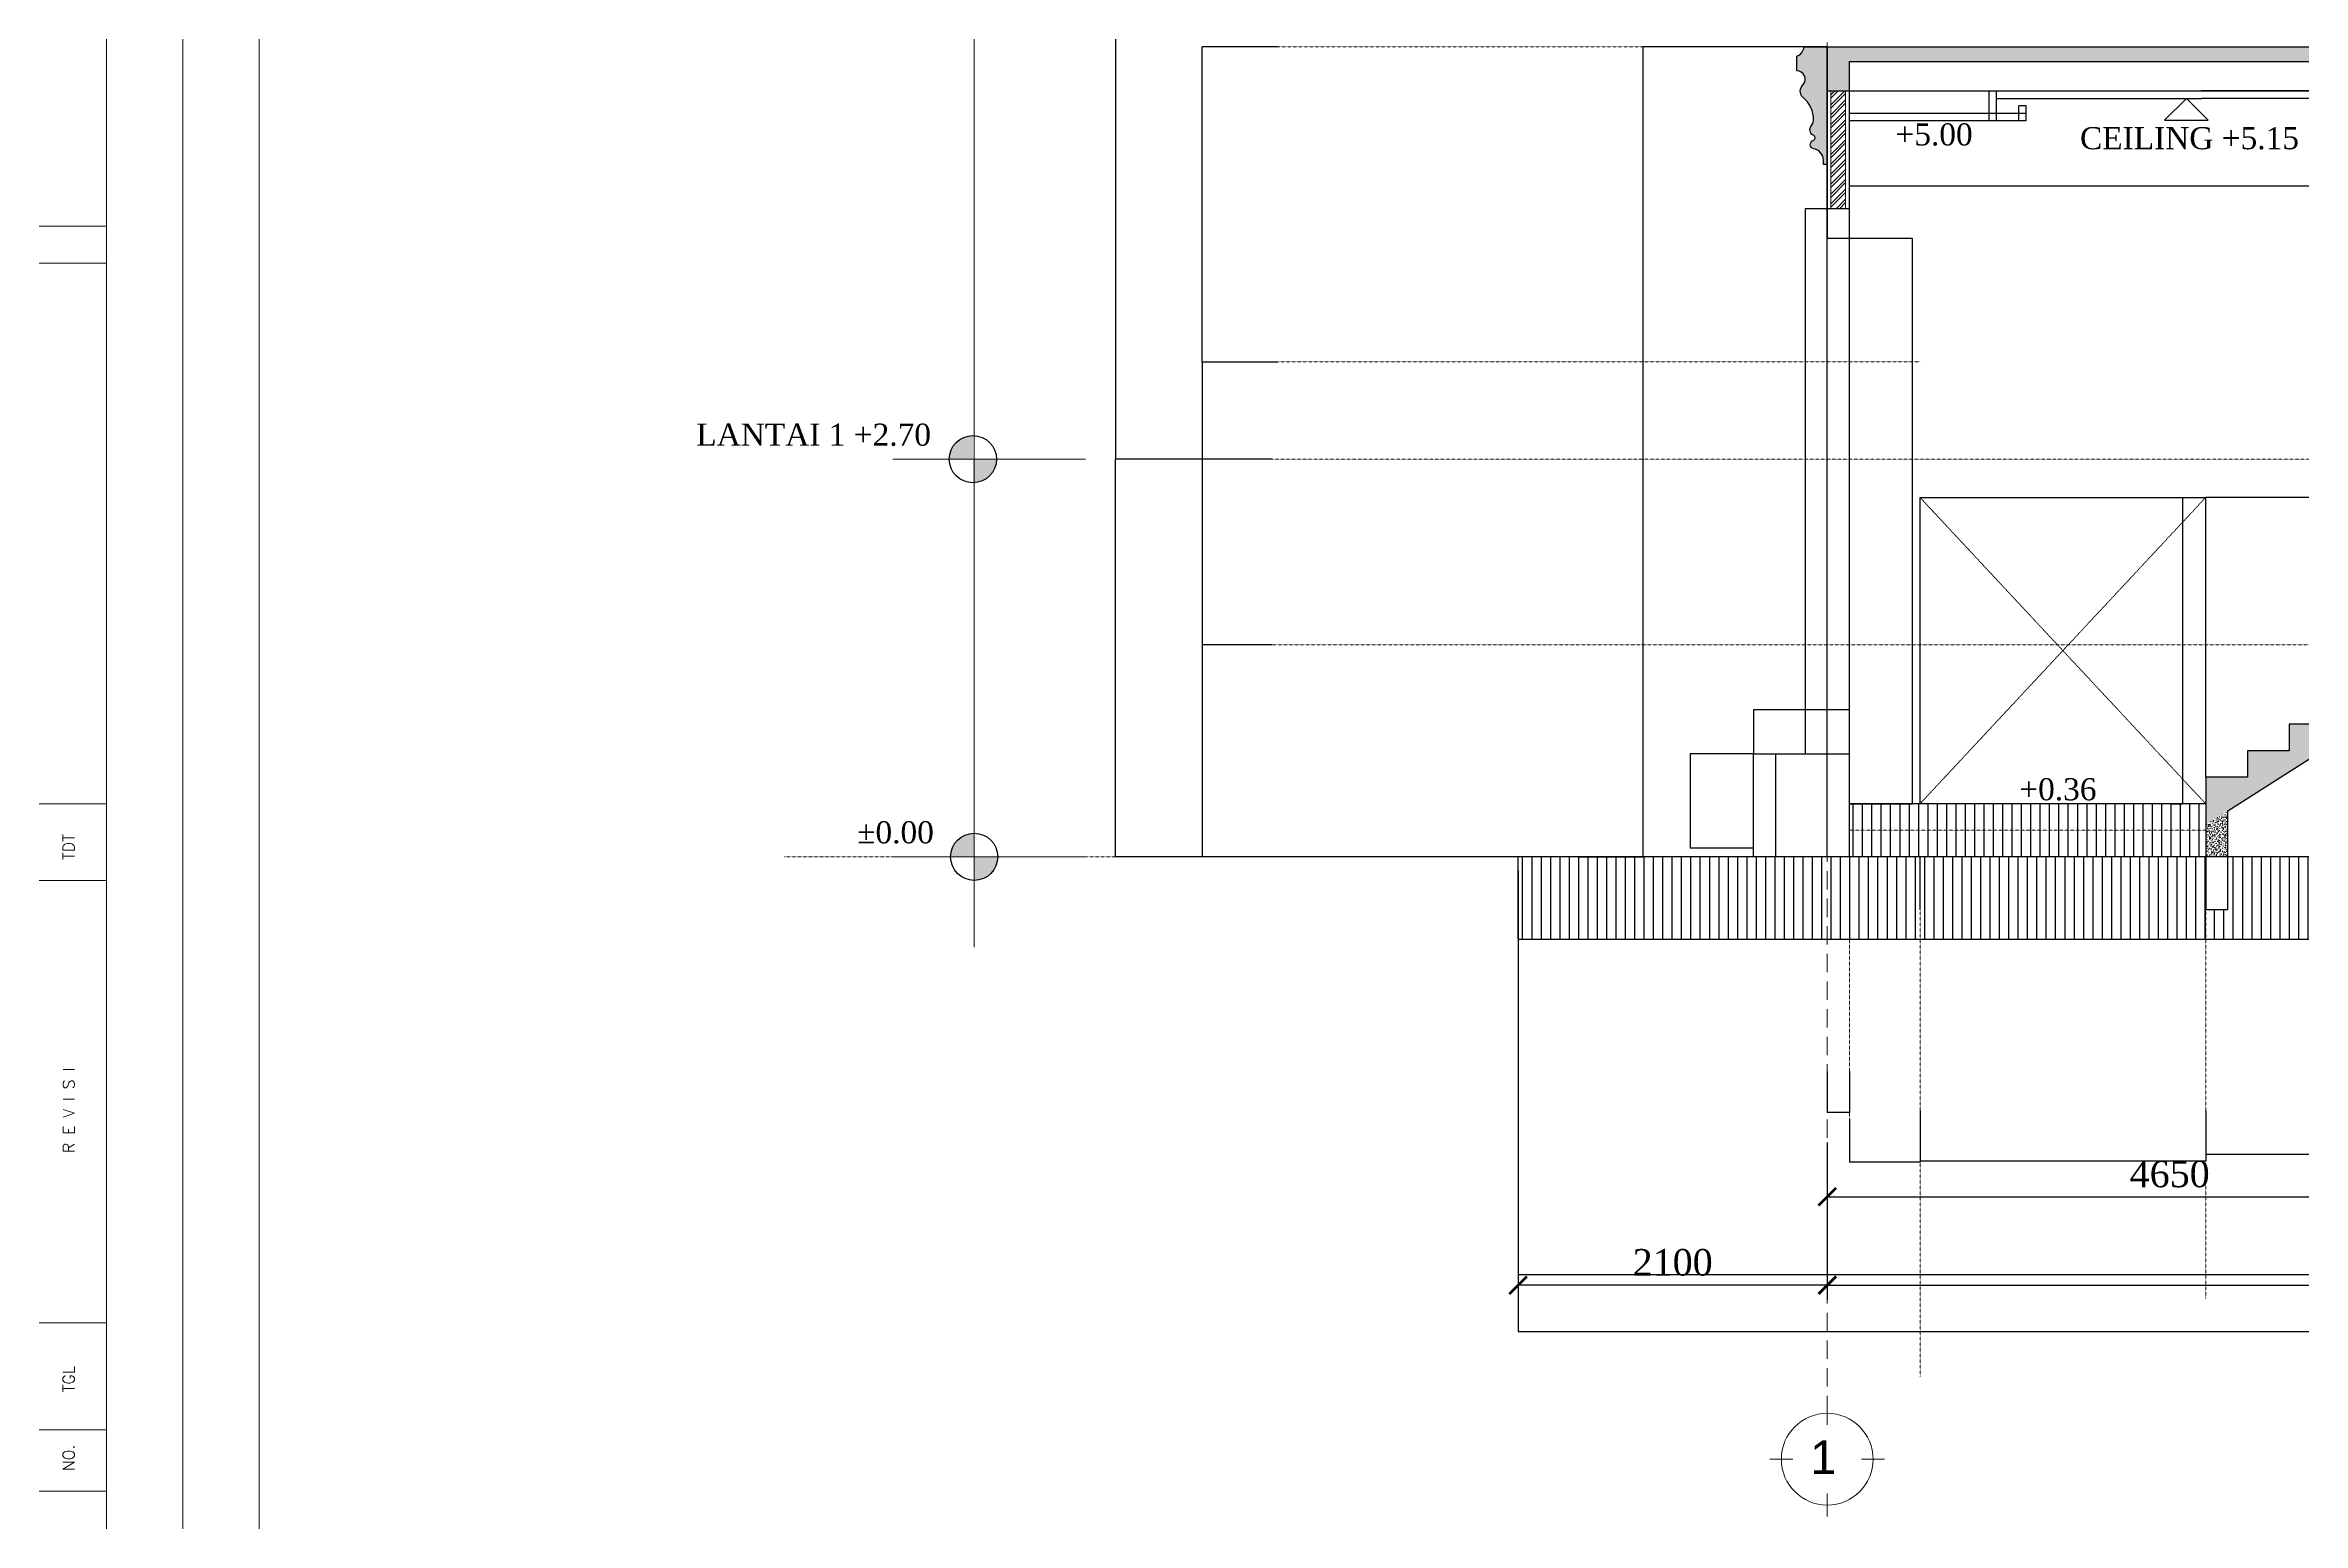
# Model space of a CAD drawing. Header units: millimetres. Extents: x -9564 to 494436, y -140371 to 4257.
# Drawn here: x 409501 to 424832, y -19446 to -9412 of the extents above; entities that cross this region are included whole.
import ezdxf
from ezdxf.enums import TextEntityAlignment as Align

# ---------------------------------------------------------------- set-up
doc = ezdxf.new("R2010")
doc.units = ezdxf.units.MM
doc.header["$MEASUREMENT"] = 0
doc.linetypes.add('DASHED2', pattern=[0.375, 0.25, -0.125])
doc.linetypes.add('HIDDEN2', pattern=[0.1875, 0.125, -0.0625])
doc.layers.get('DEFPOINTS').update_dxf_attribs({"lineweight": 18})
for name, color, linetype, lineweight in [('09-Arsiran', 8, 'Continuous', 5), ('8', 8, 'Continuous', 5), ('AS', 8, 'HIDDEN2', 5), ('DIM', 1, 'Continuous', 5), ('LEGEND', 1, 'DASHED2', 50), ('XR-KOP A3_MOZART$0$KOP-A1$0$A-GRSKOP', 1, 'Continuous', 5), ('XR-KOP A3_MOZART$0$KOP-A1$0$A-TXTKOP', 3, 'Continuous', 5)]:
    doc.layers.add(name, color=color, linetype=linetype, lineweight=lineweight)
doc.layers.add('ht', color=14, linetype='Continuous')
doc.layers.add('TEXT', color=4, linetype='Continuous')
doc.styles.get("Standard").update_dxf_attribs({"font": 'arial.ttf'})
doc.styles.add('style1', font='times.ttf', dxfattribs={"height": 0.15})
doc.styles.add('style2', font='times.ttf', dxfattribs={"height": 0.18})
doc.styles.add('XR-KOP A3_MOZART$0$KOP-A1$0$ROMANS', font='romans.shx', dxfattribs={"height": 200})
doc.dimstyles.new('ISO-25', dxfattribs={"dimtxt": 0.18, "dimasz": 0.12, "dimexe": 0.1, "dimexo": 0.1, "dimgap": 0.0625, "dimtad": 1, "dimtoh": 1, "dimdec": 0, "dimlfac": 1000, "dimtxsty": 'style2', "dimblk": 'ARCHTICK', "dimcen": 0.15, "dimclrd": 1, "dimclre": 1, "dimclrt": 4, "dimadec": 0, "dimazin": 0, "dimtfac": 1, "dimtdec": 0, "dimtmove": 0, "dimatfit": 3, "dimldrblk": 'OBLIQUE', "dimfxl": 1, "dimarcsym": 0})
pattern_1 = [(95, (295264.6, -139278.485), (28.018925, 23.5106715), [3.809999, -41.909992]), (40, (295264.6, -139278.485), (-32.0036846, 22.0353416), [3.0479994, -33.5281105]), (145.451445, (295266.935, -139276.525), (-3.984759, 45.546012), [3.238001, -35.618042]), (91.1842, (295257.416, -139271.3), (44.28204, 32.390676), [5.714999, -62.864988]), (141.635558, (295261.106, -139268.6), (-1.417323, 68.56534), [4.857004, -53.427112]), (36.18415, (295257.416, -139271.3), (-1.417323, 68.56534), [4.571993, -50.291937]), (66, (295262.804, -139269.504), (35.903989, 6.9790285), [3.809999, -41.909992]), (11, (295262.804, -139269.504), (-17.307982, 34.788232), [3.0479994, -33.527994]), (116.451445, (295265.796, -139268.923), (18.596007, 41.7672607), [3.238001, -35.617981]), (82.5, (295264.6, -139278.485), (-11.52109165, 12.3946804), [0, -33.1215938, 0, -34.0359936, 0, -33.6549937]), (52.5, (295264.6, -139278.485), (-4.7179446, 23.6173956), [0, -19.4055963, 0, -32.359594, 0, -12.8269976]), (12.5, (295256.59, -139286.495), (19.98556885, 18.3652357), [0, -12.6999976, 0, -39.6239925, 0, -52.57799]), (2.5, (295252.998, -139290.087), (17.3527776, 24.544474), [0, -16.509997, 0, -26.314395, 0, -37.337993])]

# ---------------------------------------------------------------- blocks, each defined once
blk = doc.blocks.new('hsdh')
at = {"layer": 'XR-KOP A3_MOZART$0$KOP-A1$0$A-GRSKOP', "linetype": 'Continuous', "lineweight": 5}
for p, q in [((140385, 69286), (145017, 69286)), ((140385, 69063), (145017, 69063)), ((140385, 65781), (145017, 65781)), ((140385, 65781), (145017, 65781)), ((140385, 65317), (145017, 65317)), ((140385, 62631), (145017, 62631)), ((140385, 61982), (145017, 61982)), ((140385, 61611), (145017, 61611)), ((140385, 61611), (145017, 61611))]:
    blk.add_line(p, q, dxfattribs=at)
at = {"layer": 'XR-KOP A3_MOZART$0$KOP-A1$0$A-GRSKOP', "color": 0, "linetype": 'Continuous', "lineweight": 5}
blk.add_lwpolyline([(145480, 82601), (107945, 82601), (107945, 56197), (145480, 56197)], close=True, dxfattribs=at)
at = {"layer": 'XR-KOP A3_MOZART$0$KOP-A1$0$A-GRSKOP', "color": 5, "linetype": 'Continuous', "lineweight": 5}
blk.add_lwpolyline([(145017, 82138), (108409, 82138), (108409, 56660), (145017, 56660)], close=True, dxfattribs=at)
at = {"layer": 'XR-KOP A3_MOZART$0$KOP-A1$0$A-TXTKOP', "lineweight": 5, "style": 'XR-KOP A3_MOZART$0$KOP-A1$0$ROMANS'}
for s, height, p in [('TDT', 69.5, (144822, 65440)), ('R E V I S I', 69.49, (144822, 63662)), ('TGL', 69.5, (144822, 62210)), ('NO.', 69.5, (144822, 61732))]:
    blk.add_text(s, height=height, rotation=90, dxfattribs=at).set_placement(p)
blk = doc.blocks.new('lis 3')
at = {"true_color": 0x636466}
h = blk.add_hatch(color=251, dxfattribs=at)
h.dxf.hatch_style = 1
h.paths.add_polyline_path([(93.26, 135.846), (93.26, 135.946, -0.319918), (93.212, 136.009), (93.053, 136.009), (93.053, 135.209), (93.079, 135.209), (93.079, 135.238, -0.36498), (93.146, 135.317, 0.74874), (93.148, 135.373, -0.70461), (93.147, 135.407, 0.42104), (93.166, 135.463, -0.123299), (93.147, 135.51, -0.24485), (93.22, 135.667, 0.438632), (93.216, 135.752, -0.621787)])
blk.add_lwpolyline([(93.053, 135.209), (93.079, 135.209), (93.079, 135.238, -0.36498), (93.146, 135.317, 0.741922), (93.149, 135.373, -0.66528), (93.145, 135.406, 0.438756), (93.166, 135.463, -0.123299), (93.147, 135.51, -0.24485), (93.22, 135.667, 0.438632), (93.216, 135.752, -0.621787), (93.26, 135.846), (93.26, 135.946, -0.319918), (93.212, 136.009), (93.053, 136.009)], format="xyb", close=True)
blk = doc.blocks.new('_ArchTick')
at = {"color": 0, "linetype": 'ByBlock', "const_width": 0.15}
blk.add_lwpolyline([(-0.5, -0.5), (0.5, 0.5)], dxfattribs=at)
blk = doc.blocks.new('*D805')
at = {"color": 1, "lineweight": -2, "transparency": 16777216}
for p, q in [((417871, -11564), (417357, -11564)), ((417358, -11564), (417358, -12224)), ((417832, -12224), (417357, -12224))]:
    blk.add_line(p, q, dxfattribs=at)
at = {"layer": 'DEFPOINTS', "color": 0, "transparency": 16777216}
for p in [(417871, -11564), (417358, -12224), (417832, -12224)]:
    blk.add_point(p, dxfattribs=at)
at = {"color": 1, "lineweight": -2, "transparency": 16777216, "xscale": 0.12, "yscale": 0.12, "zscale": 0.12}
for p, rotation in [((417358, -11564), 90), ((417358, -12224), 270)]:
    blk.add_blockref('_ArchTick', p, dxfattribs=dict(at, rotation=rotation))
at = {"color": 4, "transparency": 16777216, "insert": (417357, -11894), "char_height": 0.18, "attachment_point": 5, "rotation": 90, "style": 'style2'}
blk.add_mtext('660000', dxfattribs=at)
blk = doc.blocks.new('_Oblique')
at = {"color": 0, "linetype": 'ByBlock', "lineweight": -2}
blk.add_line((-0.5, -0.5), (0.5, 0.5), dxfattribs=at)
blk = doc.blocks.new('*D806')
at = {"color": 1, "lineweight": -2, "transparency": 16777216}
for p, q in [((417832, -12224), (417357, -12224)), ((417358, -12224), (417358, -13484)), ((417832, -13484), (417357, -13484))]:
    blk.add_line(p, q, dxfattribs=at)
at = {"layer": 'DEFPOINTS', "color": 0, "transparency": 16777216}
for p in [(417832, -12224), (417358, -13484), (417832, -13484)]:
    blk.add_point(p, dxfattribs=at)
at = {"color": 1, "lineweight": -2, "transparency": 16777216, "xscale": 0.12, "yscale": 0.12, "zscale": 0.12}
for p, rotation in [((417358, -12224), 90), ((417358, -13484), 270)]:
    blk.add_blockref('_ArchTick', p, dxfattribs=dict(at, rotation=rotation))
at = {"color": 4, "transparency": 16777216, "insert": (417357, -12854), "char_height": 0.18, "attachment_point": 5, "rotation": 90, "style": 'style2'}
blk.add_mtext('1260000', dxfattribs=at)
blk = doc.blocks.new('*D931')
at = {"color": 1, "lineweight": -2, "transparency": 16777216}
for p, q in [((417832, -13484), (417357, -13484)), ((417358, -13484), (417358, -14924)), ((417832, -14924), (417357, -14924))]:
    blk.add_line(p, q, dxfattribs=at)
at = {"layer": 'DEFPOINTS', "color": 0, "transparency": 16777216}
for p in [(417832, -13484), (417358, -14924), (417832, -14924)]:
    blk.add_point(p, dxfattribs=at)
at = {"color": 1, "lineweight": -2, "transparency": 16777216, "xscale": 0.12, "yscale": 0.12, "zscale": 0.12}
for p, rotation in [((417358, -13484), 90), ((417358, -14924), 270)]:
    blk.add_blockref('_ArchTick', p, dxfattribs=dict(at, rotation=rotation))
at = {"color": 4, "transparency": 16777216, "insert": (417357, -14204), "char_height": 0.18, "attachment_point": 5, "rotation": 90, "style": 'style2'}
blk.add_mtext('1440000', dxfattribs=at)
blk = doc.blocks.new('*D932')
at = {"color": 1, "lineweight": -2, "transparency": 16777216}
for p, q in [((417357, -12224), (416770, -12224)), ((416770, -14924), (416770, -12224)), ((417357, -14924), (416770, -14924))]:
    blk.add_line(p, q, dxfattribs=at)
at = {"layer": 'DEFPOINTS', "color": 0, "transparency": 16777216}
for p in [(416770, -12224), (417358, -12224), (417358, -14924)]:
    blk.add_point(p, dxfattribs=at)
at = {"color": 1, "lineweight": -2, "transparency": 16777216, "xscale": 0.12, "yscale": 0.12, "zscale": 0.12}
for p, rotation in [((416770, -12224), 90), ((416770, -14924), 270)]:
    blk.add_blockref('_ArchTick', p, dxfattribs=dict(at, rotation=rotation))
at = {"color": 4, "transparency": 16777216, "insert": (416770, -13574), "char_height": 0.18, "attachment_point": 5, "rotation": 90, "style": 'style2'}
blk.add_mtext('2699999', dxfattribs=at)
blk = doc.blocks.new('*D807')
at = {"color": 1, "lineweight": -2, "transparency": 16777216}
for p, q in [((417357, -8374), (416770, -8374)), ((416770, -8374), (416770, -12224)), ((417357, -12224), (416770, -12224))]:
    blk.add_line(p, q, dxfattribs=at)
at = {"layer": 'DEFPOINTS', "color": 0, "transparency": 16777216}
for p in [(417358, -8374), (416770, -12224), (417358, -12224)]:
    blk.add_point(p, dxfattribs=at)
at = {"color": 1, "lineweight": -2, "transparency": 16777216, "xscale": 0.12, "yscale": 0.12, "zscale": 0.12}
for p, rotation in [((416770, -8374), 90), ((416770, -12224), 270)]:
    blk.add_blockref('_ArchTick', p, dxfattribs=dict(at, rotation=rotation))
at = {"color": 4, "transparency": 16777216, "insert": (416770, -10299), "char_height": 0.18, "attachment_point": 5, "rotation": 90, "style": 'style2'}
blk.add_mtext('3849999', dxfattribs=at)
blk = doc.blocks.new('A$C459A4C15')
at = {"layer": 'ht'}
h = blk.add_hatch(color=256, dxfattribs=at)
h.paths.add_polyline_path([(0, 0.0801), (0, 0), (-0.0801, 0, -0.414214)])
h.paths.add_polyline_path([(0, 0), (0.0801, 0, -0.414214), (0, -0.0801)])
blk.add_circle((0, 0), 0.0801, dxfattribs=at)
blk = doc.blocks.new('*D933')
at = {"color": 1, "lineweight": -2, "transparency": 16777216}
for p, q in [((417871, -9424), (417357, -9424)), ((417358, -11564), (417358, -9424)), ((417871, -11564), (417357, -11564))]:
    blk.add_line(p, q, dxfattribs=at)
at = {"layer": 'DEFPOINTS', "color": 0, "transparency": 16777216}
for p in [(417358, -9424), (417871, -9424), (417871, -11564)]:
    blk.add_point(p, dxfattribs=at)
at = {"color": 1, "lineweight": -2, "transparency": 16777216, "xscale": 0.12, "yscale": 0.12, "zscale": 0.12}
for p, rotation in [((417358, -9424), 90), ((417358, -11564), 270)]:
    blk.add_blockref('_ArchTick', p, dxfattribs=dict(at, rotation=rotation))
at = {"color": 4, "transparency": 16777216, "insert": (417357, -10494), "char_height": 0.18, "attachment_point": 5, "rotation": 90, "style": 'style2'}
blk.add_mtext('2140000', dxfattribs=at)
blk = doc.blocks.new('*D810')
at = {"color": 1, "lineweight": -2, "transparency": 16777216}
for p, q in [((421602, -9424), (420350, -9424)), ((420351, -9424), (420351, -14924)), ((419908, -14924), (420351, -14924))]:
    blk.add_line(p, q, dxfattribs=at)
at = {"layer": 'DEFPOINTS', "color": 0, "transparency": 16777216}
for p in [(421603, -9424), (419908, -14924), (420351, -14924)]:
    blk.add_point(p, dxfattribs=at)
at = {"color": 1, "lineweight": -2, "transparency": 16777216, "xscale": 0.12, "yscale": 0.12, "zscale": 0.12}
for p, rotation in [((420351, -9424), 90), ((420351, -14924), 270)]:
    blk.add_blockref('_ArchTick', p, dxfattribs=dict(at, rotation=rotation))
at = {"color": 4, "transparency": 16777216, "insert": (420350, -12174), "char_height": 0.18, "attachment_point": 5, "rotation": 90, "style": 'style2'}
blk.add_mtext('5499999', dxfattribs=at)
blk = doc.blocks.new('*D827')
at = {"color": 1, "lineweight": -2, "transparency": 16777216}
for p, q in [((424173, -16649), (424173, -16945)), ((425553, -16649), (425553, -16945)), ((425553, -16945), (424173, -16945))]:
    blk.add_line(p, q, dxfattribs=at)
at = {"layer": 'DEFPOINTS', "color": 0, "transparency": 16777216}
for p in [(424173, -16649), (425553, -16649), (424173, -16945)]:
    blk.add_point(p, dxfattribs=at)
at = {"color": 1, "lineweight": -2, "transparency": 16777216, "xscale": 0.12, "yscale": 0.12, "zscale": 0.12, "rotation": 180}
blk.add_blockref('_ArchTick', (424173, -16945), dxfattribs=at)
at = {"color": 1, "lineweight": -2, "transparency": 16777216, "xscale": 0.12, "yscale": 0.12, "zscale": 0.12}
blk.add_blockref('_ArchTick', (425553, -16945), dxfattribs=at)
at = {"color": 4, "transparency": 16777216, "insert": (424863, -16945), "char_height": 0.18, "attachment_point": 5, "style": 'style2'}
blk.add_mtext('1380000', dxfattribs=at)
blk = doc.blocks.new('*D828')
at = {"color": 1, "lineweight": -2, "transparency": 16777216}
for p, q in [((422233, -16694), (422233, -16991)), ((424173, -16649), (424173, -16991)), ((424173, -16991), (422233, -16991))]:
    blk.add_line(p, q, dxfattribs=at)
at = {"layer": 'DEFPOINTS', "color": 0, "transparency": 16777216}
for p in [(422233, -16694), (424173, -16649), (422233, -16991)]:
    blk.add_point(p, dxfattribs=at)
at = {"color": 1, "lineweight": -2, "transparency": 16777216, "xscale": 0.12, "yscale": 0.12, "zscale": 0.12, "rotation": 180}
blk.add_blockref('_ArchTick', (422233, -16991), dxfattribs=at)
at = {"color": 1, "lineweight": -2, "transparency": 16777216, "xscale": 0.12, "yscale": 0.12, "zscale": 0.12}
blk.add_blockref('_ArchTick', (424173, -16991), dxfattribs=at)
at = {"color": 4, "transparency": 16777216, "insert": (423203, -16991), "char_height": 0.18, "attachment_point": 5, "style": 'style2'}
blk.add_mtext('1940000', dxfattribs=at)
blk = doc.blocks.new('*D829')
at = {"color": 1, "lineweight": -2, "transparency": 16777216}
for p, q in [((421753, -16701), (421753, -16998)), ((422233, -16649), (422233, -16998)), ((422233, -16998), (421753, -16998))]:
    blk.add_line(p, q, dxfattribs=at)
at = {"layer": 'DEFPOINTS', "color": 0, "transparency": 16777216}
for p in [(421753, -16701), (422233, -16649), (421753, -16998)]:
    blk.add_point(p, dxfattribs=at)
at = {"color": 1, "lineweight": -2, "transparency": 16777216, "xscale": 0.12, "yscale": 0.12, "zscale": 0.12, "rotation": 180}
blk.add_blockref('_ArchTick', (421753, -16998), dxfattribs=at)
at = {"color": 1, "lineweight": -2, "transparency": 16777216, "xscale": 0.12, "yscale": 0.12, "zscale": 0.12}
blk.add_blockref('_ArchTick', (422233, -16998), dxfattribs=at)
at = {"color": 4, "transparency": 16777216, "insert": (421993, -16997), "char_height": 0.18, "attachment_point": 5, "style": 'style2'}
blk.add_mtext('480000', dxfattribs=at)
blk = doc.blocks.new('*D830')
at = {"color": 1, "lineweight": -2, "transparency": 16777216}
for p, q in [((421603, -16381), (421603, -16660)), ((421753, -16381), (421753, -16660)), ((421753, -16660), (421603, -16660))]:
    blk.add_line(p, q, dxfattribs=at)
at = {"layer": 'DEFPOINTS', "color": 0, "transparency": 16777216}
for p in [(421603, -16381), (421753, -16381), (421603, -16660)]:
    blk.add_point(p, dxfattribs=at)
at = {"color": 1, "lineweight": -2, "transparency": 16777216, "xscale": 0.12, "yscale": 0.12, "zscale": 0.12, "rotation": 180}
blk.add_blockref('_ArchTick', (421603, -16660), dxfattribs=at)
at = {"color": 1, "lineweight": -2, "transparency": 16777216, "xscale": 0.12, "yscale": 0.12, "zscale": 0.12}
blk.add_blockref('_ArchTick', (421753, -16660), dxfattribs=at)
at = {"color": 4, "transparency": 16777216, "insert": (421678, -16660), "char_height": 0.18, "attachment_point": 5, "style": 'style2'}
blk.add_mtext('150000', dxfattribs=at)
blk = doc.blocks.new('*D831')
at = {"color": 1, "lineweight": -2, "transparency": 16777216}
for p, q in [((419503, -16606), (419503, -17764)), ((421603, -16864), (421603, -17764)), ((421603, -17763), (419503, -17763))]:
    blk.add_line(p, q, dxfattribs=at)
at = {"layer": 'DEFPOINTS', "color": 0, "transparency": 16777216}
for p in [(419503, -16606), (421603, -16864), (419503, -17763)]:
    blk.add_point(p, dxfattribs=at)
at = {"color": 1, "lineweight": -2, "transparency": 16777216, "xscale": 0.12, "yscale": 0.12, "zscale": 0.12, "rotation": 180}
blk.add_blockref('_ArchTick', (419503, -17763), dxfattribs=at)
at = {"color": 1, "lineweight": -2, "transparency": 16777216, "xscale": 0.12, "yscale": 0.12, "zscale": 0.12}
blk.add_blockref('_ArchTick', (421603, -17763), dxfattribs=at)
at = {"color": 4, "transparency": 16777216, "insert": (420553, -17763), "char_height": 0.18, "attachment_point": 5, "style": 'style2'}
blk.add_mtext('2100000', dxfattribs=at)
blk = doc.blocks.new('*D832')
at = {"color": 1, "lineweight": -2, "transparency": 16777216}
for p, q in [((421603, -16945), (421603, -17764)), ((425553, -16945), (425553, -17764)), ((425553, -17763), (421603, -17763))]:
    blk.add_line(p, q, dxfattribs=at)
at = {"layer": 'DEFPOINTS', "color": 0, "transparency": 16777216}
for p in [(421603, -16945), (425553, -16945), (421603, -17763)]:
    blk.add_point(p, dxfattribs=at)
at = {"color": 1, "lineweight": -2, "transparency": 16777216, "xscale": 0.12, "yscale": 0.12, "zscale": 0.12, "rotation": 180}
blk.add_blockref('_ArchTick', (421603, -17763), dxfattribs=at)
at = {"color": 1, "lineweight": -2, "transparency": 16777216, "xscale": 0.12, "yscale": 0.12, "zscale": 0.12}
blk.add_blockref('_ArchTick', (425553, -17763), dxfattribs=at)
at = {"color": 4, "transparency": 16777216, "insert": (423578, -17763), "char_height": 0.18, "attachment_point": 5, "style": 'style2'}
blk.add_mtext('3949999', dxfattribs=at)
blk = doc.blocks.new('*D833')
at = {"color": 1, "lineweight": -2, "transparency": 16777216}
for p, q in [((419503, -17764), (419503, -18146)), ((439403, -17764), (439403, -18146)), ((419503, -18146), (439403, -18146))]:
    blk.add_line(p, q, dxfattribs=at)
at = {"layer": 'DEFPOINTS', "color": 0, "transparency": 16777216}
for p in [(419503, -17763), (439403, -17763), (439403, -18146)]:
    blk.add_point(p, dxfattribs=at)
at = {"color": 1, "lineweight": -2, "transparency": 16777216, "xscale": 0.12, "yscale": 0.12, "zscale": 0.12, "rotation": 180}
blk.add_blockref('_ArchTick', (419503, -18146), dxfattribs=at)
at = {"color": 1, "lineweight": -2, "transparency": 16777216, "xscale": 0.12, "yscale": 0.12, "zscale": 0.12}
blk.add_blockref('_ArchTick', (439403, -18146), dxfattribs=at)
at = {"color": 4, "transparency": 16777216, "insert": (429453, -18146), "char_height": 0.18, "attachment_point": 5, "style": 'style2'}
blk.add_mtext('19899996', dxfattribs=at)
blk = doc.blocks.new('*D940')
at = {"color": 1, "lineweight": -2, "transparency": 16777216}
for p, q in [((421102, -14224), (420671, -14224)), ((420672, -14224), (420672, -14866)), ((421102, -14866), (420671, -14866))]:
    blk.add_line(p, q, dxfattribs=at)
at = {"layer": 'DEFPOINTS', "color": 0, "transparency": 16777216}
for p in [(421103, -14224), (420672, -14866), (421103, -14866)]:
    blk.add_point(p, dxfattribs=at)
at = {"color": 1, "lineweight": -2, "transparency": 16777216, "xscale": 0.12, "yscale": 0.12, "zscale": 0.12}
for p, rotation in [((420672, -14224), 90), ((420672, -14866), 270)]:
    blk.add_blockref('_ArchTick', p, dxfattribs=dict(at, rotation=rotation))
at = {"color": 4, "transparency": 16777216, "insert": (420671, -14545), "char_height": 0.18, "attachment_point": 5, "rotation": 90, "style": 'style2'}
blk.add_mtext('642382', dxfattribs=at)
blk = doc.blocks.new('*D941')
at = {"color": 1, "lineweight": -2, "transparency": 16777216}
for p, q in [((421103, -14223), (421103, -13924)), ((421103, -13924), (421753, -13924)), ((421753, -14223), (421753, -13924))]:
    blk.add_line(p, q, dxfattribs=at)
at = {"layer": 'DEFPOINTS', "color": 0, "transparency": 16777216}
for p in [(421753, -13924), (421103, -14224), (421753, -14224)]:
    blk.add_point(p, dxfattribs=at)
at = {"color": 1, "lineweight": -2, "transparency": 16777216, "xscale": 0.12, "yscale": 0.12, "zscale": 0.12, "rotation": 180}
blk.add_blockref('_ArchTick', (421103, -13924), dxfattribs=at)
at = {"color": 1, "lineweight": -2, "transparency": 16777216, "xscale": 0.12, "yscale": 0.12, "zscale": 0.12}
blk.add_blockref('_ArchTick', (421753, -13924), dxfattribs=at)
at = {"color": 4, "transparency": 16777216, "insert": (421428, -13924), "char_height": 0.18, "attachment_point": 5, "style": 'style2'}
blk.add_mtext('650000', dxfattribs=at)
blk = doc.blocks.new('*D943')
at = {"color": 1, "lineweight": -2, "transparency": 16777216}
for p, q in [((421753, -10724), (422179, -10724)), ((422179, -10724), (422179, -14564)), ((421753, -14564), (422179, -14564))]:
    blk.add_line(p, q, dxfattribs=at)
at = {"layer": 'DEFPOINTS', "color": 0, "transparency": 16777216}
for p in [(421753, -10724), (421753, -14564), (422179, -14564)]:
    blk.add_point(p, dxfattribs=at)
at = {"color": 1, "lineweight": -2, "transparency": 16777216, "xscale": 0.12, "yscale": 0.12, "zscale": 0.12}
for p, rotation in [((422179, -10724), 90), ((422179, -14564), 270)]:
    blk.add_blockref('_ArchTick', p, dxfattribs=dict(at, rotation=rotation))
at = {"color": 4, "transparency": 16777216, "insert": (422178, -12644), "char_height": 0.18, "attachment_point": 5, "rotation": 90, "style": 'style2'}
blk.add_mtext('3839999', dxfattribs=at)
blk = doc.blocks.new('*D945')
at = {"color": 1, "lineweight": -2, "transparency": 16777216}
for p, q in [((423940, -12484), (424017, -12484)), ((424017, -14564), (424017, -12484)), ((423940, -14564), (424017, -14564))]:
    blk.add_line(p, q, dxfattribs=at)
at = {"layer": 'DEFPOINTS', "color": 0, "transparency": 16777216}
for p in [(423940, -12484), (424017, -12484), (423940, -14564)]:
    blk.add_point(p, dxfattribs=at)
at = {"color": 1, "lineweight": -2, "transparency": 16777216, "xscale": 0.12, "yscale": 0.12, "zscale": 0.12}
for p, rotation in [((424017, -12484), 90), ((424017, -14564), 270)]:
    blk.add_blockref('_ArchTick', p, dxfattribs=dict(at, rotation=rotation))
at = {"color": 4, "transparency": 16777216, "insert": (424016, -13524), "char_height": 0.18, "attachment_point": 5, "rotation": 90, "style": 'style2'}
blk.add_mtext('2080000', dxfattribs=at)
blk = doc.blocks.new('*D598')
at = {"layer": 'DEFPOINTS', "color": 0, "transparency": 16777216}
for p in [(453.403, 197.68), (458.053, 197.701), (458.053, 197.601)]:
    blk.add_point(p, dxfattribs=at)
at = {"layer": 'DIM', "color": 1, "lineweight": -2, "transparency": 16777216}
for p, q in [((453.403, 197.601), (458.053, 197.601)), ((453.403, 197.58), (453.403, 197.501)), ((458.053, 197.601), (458.053, 197.501))]:
    blk.add_line(p, q, dxfattribs=at)
at = {"layer": 'DIM', "color": 1, "lineweight": -2, "transparency": 16777216, "xscale": 0.12, "yscale": 0.12, "zscale": 0.12, "rotation": 180}
blk.add_blockref('_ArchTick', (453.403, 197.601), dxfattribs=at)
at = {"layer": 'DIM', "color": 1, "lineweight": -2, "transparency": 16777216, "xscale": 0.12, "yscale": 0.12, "zscale": 0.12}
blk.add_blockref('_ArchTick', (458.053, 197.601), dxfattribs=at)
at = {"layer": 'DIM', "color": 4, "transparency": 16777216, "insert": (455.728, 197.755), "char_height": 0.18, "attachment_point": 5, "style": 'style2'}
blk.add_mtext('4650', dxfattribs=at)
blk = doc.blocks.new('*D604')
at = {"layer": 'DEFPOINTS', "color": 0, "transparency": 16777216}
for p in [(453.403, 197.601), (471.203, 197.601), (471.203, 197.001)]:
    blk.add_point(p, dxfattribs=at)
at = {"layer": 'DIM', "color": 1, "lineweight": -2, "transparency": 16777216}
for p, q in [((453.403, 197.501), (453.403, 196.901)), ((471.203, 197.501), (471.203, 196.901)), ((453.403, 197.001), (471.203, 197.001))]:
    blk.add_line(p, q, dxfattribs=at)
at = {"layer": 'DIM', "color": 1, "lineweight": -2, "transparency": 16777216, "xscale": 0.12, "yscale": 0.12, "zscale": 0.12, "rotation": 180}
blk.add_blockref('_ArchTick', (453.403, 197.001), dxfattribs=at)
at = {"layer": 'DIM', "color": 1, "lineweight": -2, "transparency": 16777216, "xscale": 0.12, "yscale": 0.12, "zscale": 0.12}
blk.add_blockref('_ArchTick', (471.203, 197.001), dxfattribs=at)
at = {"layer": 'DIM', "color": 4, "transparency": 16777216, "insert": (462.303, 197.155), "char_height": 0.18, "attachment_point": 5, "style": 'style2'}
blk.add_mtext('17800', dxfattribs=at)
blk = doc.blocks.new('*D605')
at = {"color": 1, "lineweight": -2, "transparency": 16777216}
for p, q in [((451.303, 199.816), (451.303, 196.901)), ((453.403, 197.501), (453.403, 196.901)), ((453.403, 197.001), (451.303, 197.001))]:
    blk.add_line(p, q, dxfattribs=at)
at = {"layer": 'DEFPOINTS', "color": 0, "transparency": 16777216}
for p in [(451.303, 199.916), (453.403, 197.601), (451.303, 197.001)]:
    blk.add_point(p, dxfattribs=at)
at = {"color": 1, "lineweight": -2, "transparency": 16777216, "xscale": 0.12, "yscale": 0.12, "zscale": 0.12, "rotation": 180}
blk.add_blockref('_ArchTick', (451.303, 197.001), dxfattribs=at)
at = {"color": 1, "lineweight": -2, "transparency": 16777216, "xscale": 0.12, "yscale": 0.12, "zscale": 0.12}
blk.add_blockref('_ArchTick', (453.403, 197.001), dxfattribs=at)
at = {"color": 4, "transparency": 16777216, "insert": (452.353, 197.155), "char_height": 0.18, "attachment_point": 5, "style": 'style2'}
blk.add_mtext('2100', dxfattribs=at)
blk = doc.blocks.new('1223')
at = {"layer": '09-Arsiran'}
for p, q in [((453.4027, 196.2087), (453.4027, 196.053)), ((453.1691, 195.8194), (453.0134, 195.8194)), ((453.792, 195.8194), (453.6363, 195.8194)), ((453.4027, 195.5858), (453.4027, 195.4301))]:
    blk.add_line(p, q, dxfattribs=at)
blk.add_circle((453.4027, 195.8194), 0.3115, dxfattribs=at)
at = {"layer": 'AS'}
blk.add_line((453.4027, 196.1256), (453.4027, 214.2574), dxfattribs=at)
at = {"layer": '09-Arsiran', "color": 2, "insert": (453.4646, 195.9467), "char_height": 0.2281, "attachment_point": 3}
blk.add_mtext_dynamic_manual_height_columns('1', width=0.054257, gutter_width=1.1404, heights=[0], dxfattribs=at)
dim = blk.add_linear_dim(base=(451.3027, 197.0008), p1=(453.4027, 197.6008), p2=(451.3027, 199.9158), dimstyle='ISO-25')
dim.commit()
dim.dimension.update_dxf_attribs({"geometry": '*D605', "text_midpoint": (452.3527, 197.1549)})
at = {"layer": 'DIM'}
for base, p1, p2, picture, middle in [((458.0527, 197.6008), (453.4027, 197.6805), (458.0527, 197.7008), '*D598', (455.7277, 197.7549)), ((471.2027, 197.0008), (453.4027, 197.6008), (471.2027, 197.6008), '*D604', (462.3027, 197.1552))]:
    dim = blk.add_linear_dim(base=base, p1=p1, p2=p2, dimstyle='ISO-25', dxfattribs=at)
    dim.commit()
    dim.dimension.update_dxf_attribs({"geometry": picture, "text_midpoint": middle})

msp = doc.modelspace()

# ---------------------------------------------------------------- hatches: boundary and pattern name
h = msp.add_hatch()
h.set_pattern_fill('ANSI32', color=8, scale=4.999999)
h.set_pattern_definition([(45, (295264.6, -139278.485), (-33.675954, 33.675954), []), (45, (295287.05, -139278.485), (-33.675954, 33.675954), [])])
h.paths.add_polyline_path([(439277.5222, -14923.5377), (439377.5222, -14923.5377), (439377.5222, -12723.5381), (439277.5222, -12723.5381)])
h.paths.add_polyline_path([(439377.5222, -8873.5388), (439277.5222, -8873.5388), (439277.5222, -12223.5382), (439377.5222, -12223.5382)])
h.paths.add_polyline_path([(439377.5222, -4923.5396), (439277.5222, -4923.5396), (439277.5222, -8373.5389), (439377.5222, -8373.5389)])
h.paths.add_polyline_path([(432202.5236, -4523.5396), (432302.5235, -4523.5396), (432302.5235, -1473.5402), (432202.5236, -1473.5402)])
h.paths.add_polyline_path([(435682.5228, -12723.5381), (435582.5228, -12723.5381), (435582.5228, -14923.5377), (435682.5228, -14923.5377)])
h.paths.add_polyline_path([(430102.524, -13783.5379), (430002.524, -13783.5379), (430002.524, -14923.5377), (430102.524, -14923.5377)])
h.paths.add_polyline_path([(426302.5247, -13783.5379), (426202.5247, -13783.5379), (426202.5247, -14923.5377), (426302.5247, -14923.5377)])
h.paths.add_polyline_path([(427002.5245, -12223.5382), (426902.5246, -12223.5382), (426902.5246, -13483.538), (427002.5245, -13483.538)])
h.paths.add_polyline_path([(426902.5246, -12223.5382), (427002.5245, -12223.5382), (427002.5245, -9723.5387), (426902.5246, -9723.5387)])
h.paths.add_polyline_path([(427002.5245, -8873.5388), (426902.5246, -8873.5388), (426902.5246, -9423.5387), (427002.5245, -9423.5387)])
h.paths.add_polyline_path([(425602.5248, -4923.5396), (425502.5255, -4923.5396), (425502.5255, -7773.539), (425602.5248, -7773.539)])
h.paths.add_polyline_path([(425502.5255, -8373.5389), (425602.5248, -8373.5389), (425602.5248, -7873.539), (425502.5255, -7873.539)])
h.paths.add_polyline_path([(425215.0263, -7873.539), (425115.0271, -7873.539), (425115.0271, -8373.5389), (425215.0263, -8373.5389)])
h.paths.add_polyline_path([(426902.5246, -4523.5396), (427002.5245, -4523.5396), (427002.5245, -1473.5402), (426902.5246, -1473.5402)])
h.paths.add_polyline_path([(430002.524, -4523.5396), (430102.524, -4523.5396), (430102.524, -1473.5402), (430002.524, -1473.5402)])
h.paths.add_polyline_path([(421727.5255, -9723.5387), (421627.5255, -9723.5387), (421627.5255, -10523.5385), (421727.5255, -10523.5385)])
h.paths.add_polyline_path([(427813.8535, -9354.2195), (429342.4581, -9354.2195), (429342.4581, -9033.942), (427813.8535, -9033.942)], flags=9)
h.paths.add_polyline_path([(427483.2014, -3334.971), (427483.2014, -2713.4066), (427098.8684, -2713.4066), (427098.8684, -3334.971)], flags=9)
h.paths.add_polyline_path([(439377.5222, -1473.5402), (439277.5222, -1473.5402), (439277.5222, -4523.5396), (439377.5222, -4523.5396)])
h = msp.add_hatch()
h.set_pattern_fill('ANSI31', color=8, scale=19.999996, angle=45)
h.set_pattern_definition([(90, (-35801.87, -139278.485), (-63.499988, 0), [])])
h.paths.add_polyline_path([(421752.5255, -14743.5377), (421752.5255, -14923.5377), (424172.525, -14923.5377), (424172.525, -14743.5377)])
h.paths.add_polyline_path([(424172.525, -14743.5377), (424172.525, -14563.5378), (421752.5255, -14563.5378), (421752.5255, -14743.5377)])
h = msp.add_hatch()
h.set_pattern_fill('ANSI31', color=8, scale=19.999996, angle=45)
h.set_pattern_definition([(90, (295264.6, -139278.485), (-63.499988, 0), [])])
h.paths.add_polyline_path([(421752.5255, -14923.5377), (419502.5259, -14923.5377), (419502.5259, -15483.5376), (421752.5255, -15483.5376)])
h.paths.add_polyline_path([(422232.5254, -14923.5377), (421752.5255, -14923.5377), (421752.5255, -15483.5376), (422232.5254, -15483.5376)])
h.paths.add_polyline_path([(424172.525, -14923.5377), (422232.5254, -14923.5377), (422232.5254, -15483.5376), (424172.525, -15483.5376)])
h.paths.add_polyline_path([(432177.5236, -14923.5377), (431192.5237, -14923.5377), (431192.5237, -15283.5376), (432177.5236, -15283.5376)], flags=17)
h.paths.add_polyline_path([(435557.5228, -14923.5377), (432327.5235, -14923.5377), (432327.5235, -15283.5376), (435557.5228, -15283.5376)], flags=17)
h.paths.add_polyline_path([(439252.5222, -14923.5377), (435707.5228, -14923.5377), (435707.5228, -15283.5376), (439252.5222, -15283.5376)], flags=17)
h.paths.add_polyline_path([(424322.525, -14923.5377), (424322.525, -15283.5376), (424172.525, -15283.5376), (424172.525, -15483.5376), (439402.5222, -15483.5376), (439402.5222, -15283.5376), (430087.7543, -15283.5376), (429977.524, -15283.5376), (426177.5247, -15283.5376), (426177.5247, -14923.5377)])
at = {"layer": 'DIM', "true_color": 0x636466}
h = msp.add_hatch(dxfattribs=at)
h.set_pattern_fill('AR-CONC', color=251, scale=0.2, angle=45)
h.set_pattern_definition(pattern_1)
h.paths.add_polyline_path([(439252.5222, -4923.5396), (439402.5222, -4923.5396), (439402.5222, -4523.5396), (432177.5236, -4523.5396), (432177.5236, -4923.5396), (432327.5235, -4923.5396), (432327.5235, -4643.5396), (439252.5222, -4643.5396)])
h.paths.add_polyline_path([(429977.524, -4643.5396), (429977.524, -4923.5396), (430127.5239, -4923.5396), (430127.5239, -4523.5396), (425477.5256, -4523.5396), (425477.5256, -4923.5396), (425627.5248, -4923.5396), (425627.5248, -4643.5396)])
h.paths.add_polyline_path([(439252.5222, -1193.5403), (439252.5222, -1473.5402), (439402.5222, -1473.5402), (439402.5222, -1073.5403), (432327.5235, -1073.5403), (426877.5246, -1073.5403), (426877.5246, -1473.5402), (427027.5245, -1473.5402), (427027.5245, -1193.5403), (429977.524, -1193.5403), (429977.524, -1473.5402), (430127.5239, -1473.5402), (430127.5239, -1193.5403), (432177.5236, -1193.5403), (432177.5236, -1473.5402), (432327.5235, -1473.5402), (432327.5235, -1193.5403)])
h.paths.add_polyline_path([(426877.5246, -9523.5387), (426877.5246, -9723.5387), (427027.5245, -9723.5387), (427027.5245, -9423.5387), (421602.5256, -9423.5387), (421602.5256, -9723.5387), (421752.5255, -9723.5387), (421752.5255, -9523.5387)])
h = msp.add_hatch(dxfattribs=at)
h.set_pattern_fill('AR-CONC', color=251, scale=0.2, angle=45)
h.set_pattern_definition(pattern_1)
h.paths.add_polyline_path([(430127.5239, -13603.5379), (430052.524, -13603.5379), (430052.524, -13783.5379), (430127.5239, -13783.5379)])
h.paths.add_polyline_path([(430052.524, -13603.5379), (429977.524, -13603.5379), (429977.524, -13783.5379), (430052.524, -13783.5379)])
h.paths.add_polyline_path([(429977.524, -13483.538), (428752.5242, -13483.538), (428752.5242, -13603.5379), (429977.524, -13603.5379)])
h.paths.add_polyline_path([(428752.5242, -13483.538), (426952.5245, -13483.538), (426952.5245, -13783.5379), (427027.5244, -13783.5379), (427027.5244, -13603.5379), (428752.5242, -13603.5379)])
h.paths.add_polyline_path([(426952.5245, -13483.538), (425589.1914, -13483.538), (425589.1914, -13663.5379), (425305.8581, -13663.5379), (425305.8581, -13843.5379), (425022.5248, -13843.5379), (425022.5248, -14023.5379), (424739.1915, -14023.5379), (424739.1915, -14203.5378), (424455.8583, -14203.5378), (424455.8583, -14383.5378), (424172.525, -14383.5378), (424172.525, -14705.706), (425907.4192, -13603.5379), (426177.5247, -13603.5379), (426177.5247, -13783.5379), (426327.5247, -13783.5379), (426327.5247, -13603.5379), (426877.5245, -13603.5379), (426877.5245, -13783.5379), (426952.5245, -13783.5379)])
h = msp.add_hatch(dxfattribs=at)
h.set_pattern_fill('AR-CONC', color=251, scale=0.2, angle=45)
h.set_pattern_definition([(95, (-35801.873, -139278.485), (28.0189248, 23.5106715), [3.8099993, -41.909992]), (40, (-35801.873, -139278.485), (-32.0036846, 22.0353416), [3.0479994, -33.5281105]), (145.451445, (-35799.538, -139276.525), (-3.9847588, 45.5460119), [3.2380012, -35.6180422]), (91.1842, (-35809.057, -139271.3), (44.2820403, 32.3906765), [5.714999, -62.864988]), (141.635558, (-35805.367, -139268.6), (-1.417323, 68.56534), [4.857004, -53.4271116]), (36.184151, (-35809.057, -139271.3), (-1.417323, 68.56534), [4.5719926, -50.291937]), (66, (-35803.67, -139269.504), (35.9039891, 6.9790285), [3.8099993, -41.909992]), (11, (-35803.67, -139269.504), (-17.307982, 34.788232), [3.0479994, -33.5279937]), (116.451445, (-35800.677, -139268.923), (18.596007, 41.7672607), [3.2380012, -35.6179808]), (82.5, (-35801.873, -139278.485), (-11.52109165, 12.3946804), [0, -33.1215938, 0, -34.0359936, 0, -33.6549937]), (52.5, (-35801.873, -139278.485), (-4.7179446, 23.6173956), [0, -19.40559635, 0, -32.3595939, 0, -12.8269976]), (12.5, (-35809.883, -139286.495), (19.98556885, 18.36523566), [0, -12.6999976, 0, -39.6239925, 0, -52.5779901]), (2.5, (-35813.475, -139290.087), (17.3527776, 24.544474), [0, -16.5099969, 0, -26.314395, 0, -37.337993])])
h.paths.add_polyline_path([(424322.525, -14610.4119), (424172.525, -14705.706), (424172.525, -14923.5377), (424322.525, -14923.5377)])

# ---------------------------------------------------------------- linework, layer by layer
for p, q in [((421602.5256, -10723.5385), (421602.5256, -9423.5387)), ((421602.5256, -9423.5387), (427027.5245, -9423.5387)), ((421602.5256, -14923.5377), (421602.5256, -9523.5387)), ((421752.5255, -14923.5377), (421752.5255, -9523.5387)), ((421752.5255, -9523.5387), (426877.5246, -9523.5387)), ((421602.5256, -9723.5387), (421752.5255, -9723.5387)), ((421752.5255, -9723.5387), (426877.5246, -9723.5387)), ((422702.5253, -9923.5386), (422702.5253, -9723.5387)), ((422752.5253, -9923.5386), (422752.5253, -9723.5387)), ((422752.5253, -9723.5387), (424143.7313, -9723.5387)), ((422752.5253, -9773.5387), (424143.8997, -9773.5387)), ((425877.5247, -9773.5387), (424143.8997, -9773.5387)), ((425877.5247, -9723.5387), (424144.0682, -9723.5387)), ((421752.5255, -9873.5386), (422952.5253, -9873.5386)), ((421752.5255, -9923.5386), (422952.5253, -9923.5386)), ((421752.5255, -9923.5386), (422752.5253, -9923.5386)), ((422752.5253, -9923.5386), (422952.5253, -9923.5386)), ((422902.5253, -9923.5386), (422902.5253, -9823.5387)), ((422952.5253, -9823.5387), (422902.5253, -9823.5387)), ((422952.5253, -9923.5386), (422952.5253, -9823.5387)), ((421602.5256, -10223.5386), (421602.5256, -10723.5385)), ((426877.5246, -10368.8781), (421752.5255, -10368.8781)), ((421602.5256, -10523.5385), (421452.5256, -10523.5385)), ((421452.5256, -10523.5385), (421452.5256, -14223.5378)), ((421602.5256, -10723.5385), (421602.5256, -10523.5385)), ((421752.5255, -10523.5385), (421602.5256, -10523.5385)), ((421752.5255, -10723.5385), (421752.5255, -10523.5385)), ((421602.5256, -10723.5385), (421752.5255, -10723.5385)), ((422232.5254, -14563.5378), (422232.5254, -12483.5382)), ((422232.5254, -12483.5382), (424172.525, -12483.5382)), ((424172.525, -14383.5378), (424172.525, -12483.5382)), ((425589.1914, -12483.5382), (424172.525, -12483.5382)), ((422232.5254, -14563.5378), (422232.5254, -12723.5381)), ((424322.525, -14610.4119), (425907.4192, -13603.5379)), ((421102.5256, -14923.5377), (421102.5256, -14223.5378)), ((421102.5256, -14223.5378), (421752.5255, -14223.5378)), ((421252.5256, -14923.5377), (421252.5256, -14223.5378)), ((424172.525, -14383.5378), (424172.525, -15283.5376)), ((424322.525, -15283.5376), (424322.525, -14610.4119, 0)), ((419502.5259, -14923.5377), (417739.263, -14923.5377)), ((419502.5259, -15483.5376), (419502.5259, -14923.5377)), ((426177.5247, -14923.5377, 0), (419502.5259, -14923.5377)), ((421752.5255, -14923.5377), (421102.5256, -14923.5377)), ((422232.5254, -15283.5376), (422232.5254, -14923.5377)), ((424322.525, -15283.5376), (424169.576, -15283.5376)), ((419502.5259, -15483.5376, 0), (441785.9202, -15483.5376, 0))]:
    msp.add_line(p, q)
for points in [[(424041.5747, -9773.5387), (423893.5803, -9921.5331), (424189.5691, -9921.5331), (424041.5747, -9773.5387)], [(425589.1914, -13483.538), (425589.1914, -13663.5379), (425305.8581, -13663.5379), (425305.8581, -13843.5379), (425022.5248, -13843.5379), (425022.5248, -14023.5379), (424739.1915, -14023.5379), (424739.1915, -14203.5378), (424455.8583, -14203.5378), (424455.8583, -14383.5378), (424172.525, -14383.5378), (424172.525, -14563.5378), (421752.5255, -14563.5378)]]:
    msp.add_lwpolyline(points)
at = {"layer": '8'}
for p, q in [((421627.5255, -9723.5387), (421627.5255, -10523.5385)), ((421727.5255, -10523.5385), (421727.5255, -9723.5387))]:
    msp.add_line(p, q, dxfattribs=at)
at = {"layer": 'AS'}
for p, q in [((421612.9236, -9423.5387), (417518.163, -9423.5387)), ((422232.5254, -11563.5383), (417871.1291, -11563.5383)), ((417357.544, -12223.5382), (432177.5236, -12223.5382)), ((424172.525, -12483.5382), (422232.5254, -14563.5378)), ((422232.5254, -12483.5382), (424172.525, -14563.5378)), ((425589.1914, -13483.538), (417707.6579, -13483.538)), ((421752.5255, -14743.5377), (424172.525, -14743.5377)), ((417831.8304, -14923.5377), (414518.703, -14923.5377)), ((441785.9202, -14923.5377, 0), (417831.8304, -14923.5377, 0)), ((421752.5255, -14923.5377), (421752.5255, -16759.983)), ((422232.5254, -14923.5377), (422232.5254, -18452.3646)), ((424172.525, -14923.5377), (424172.525, -17922.3806)), ((441785.9202, -15483.5376, 0), (419502.5259, -15483.5376, 0)), ((419502.5259, -16605.9233), (419502.5259, -15483.5376))]:
    msp.add_line(p, q, dxfattribs=at)
at = {"layer": 'DIM', "color": 1, "linetype": 'ByBlock'}
for p, q in [((415809.7323, -151.1836), (415809.7323, -15537.5538)), ((415256.2065, -12223.5382), (416564.4088, -12223.5382)), ((415265.2006, -14923.5377), (416573.4029, -14923.5377))]:
    msp.add_line(p, q, dxfattribs=at)

# ---------------------------------------------------------------- block references
for name, p, xscale, yscale, zscale in [('1223', (-31800.0806, -214833.2752), 999.9998119083025, 999.9998119083025, 999.9998119083025), ('lis 3', (514655.684, -145432.3078), -999.9998119083025, 999.9998119083025, 999.9998119083025), ('A$C459A4C15', (415800.7382, -12223.5382), 1999.999623816605, 1999.999623816605, 1999.999623816605), ('A$C459A4C15', (415809.7323, -14923.5377), 1999.999623816605, 1999.999623816605, 1999.999623816605)]:
    msp.add_blockref(name, p, dxfattribs=dict(xscale=xscale, yscale=yscale, zscale=zscale))
at = {"layer": 'LEGEND', "xscale": 1.118963964633539, "yscale": 1.118963964633539, "zscale": 1.118963964633539}
for p in [(247648.9997, -88170.8627), (289648.9918, -88170.8627)]:
    msp.add_blockref('hsdh', p, dxfattribs=at)

# ---------------------------------------------------------------- texts
at = {"layer": 'TEXT', "style": 'style1'}
for s, height, p in [('LANTAI 1 +2.70', 149.999972, (415516.3507, -12132.1206)), ('%%P0.00', 149.99997, (415535.7345, -14832.1201))]:
    msp.add_text(s, height=height, dxfattribs=at).set_placement(p, align=Align.RIGHT)
at = {"layer": 'TEXT', "width": 3201.420249, "attachment_point": 5, "style": 'style1'}
for s, insert, char_height in [('+5.00', (422327.9254, -10019.9997), 149.99997), ('CEILING +5.15', (424062.3065, -10045.4865), 149.999972), ('\\A1;\\P+0.36', (423168.8757, -14341.3926), 149.99997)]:
    msp.add_mtext(s, dxfattribs=dict(at, insert=insert, char_height=char_height))

# ---------------------------------------------------------------- dimensions: what is measured, and where the dimension line sits
for base, p1, p2, picture, middle in [((416770.4113, -12223.5382), (417357.544, -8373.5389), (417357.544, -12223.5382), '*D807', (416770.257, -10298.5386)), ((417357.544, -9423.5387), (417871.1291, -11563.5383), (417871.1291, -9423.5387), '*D933', (417357.39, -10493.5385)), ((420350.5031, -14923.5377), (421602.5256, -9423.5387), (419908.236, -14923.5377), '*D810', (420350.3488, -12173.5382)), ((422178.625, -14563.5378), (421752.5255, -10723.5385), (421752.5255, -14563.5378), '*D943', (422178.4707, -12643.5381)), ((417357.544, -12223.5382), (417871.1291, -11563.5383), (417831.8304, -12223.5382), '*D805', (417357.39, -11893.5383)), ((416770.41127, -12223.5382), (417357.54403, -14923.53769), (417357.54403, -12223.5382), '*D932', (416770.25696, -13573.53795)), ((417357.544, -13483.538), (417831.8304, -12223.5382), (417831.8304, -13483.538), '*D806', (417357.39, -12853.5381)), ((424016.5618, -12483.5382), (423939.9264, -14563.5378), (423939.9264, -12483.5382), '*D945', (424016.4077, -13523.538)), ((417357.544, -14923.5377), (417831.8304, -13483.538), (417831.8304, -14923.5377), '*D931', (417357.39, -14203.5378)), ((420671.5378, -14865.9198), (421102.5256, -14223.5378), (421102.5256, -14865.9198), '*D940', (420671.3837, -14544.7288))]:
    dim = msp.add_linear_dim(base=base, p1=p1, p2=p2, angle=90, dimstyle='ISO-25')
    dim.commit()
    dim.dimension.update_dxf_attribs({"geometry": picture, "text_midpoint": middle})
for base, p1, p2, picture, middle in [((421752.5255, -13924.1263), (421102.5256, -14223.5378), (421752.5255, -14223.5378), '*D941', (421427.5256, -13923.9723)), ((419502.5259, -17763.4693), (421602.5256, -16863.8291), (419502.5259, -16605.9233), '*D831', (420552.5257, -17763.3153)), ((422232.5254, -16990.6801), (424172.525, -16648.8616), (422232.5254, -16694.2494), '*D828', (423202.5252, -16990.5258)), ((424172.525, -16945.2924), (425552.5248, -16648.8616), (424172.525, -16648.8616), '*D827', (424862.5249, -16945.1383)), ((421602.5256, -17763.4693), (425552.5248, -16945.2924), (421602.5256, -16945.2924), '*D832', (423577.5252, -17763.315)), ((439402.5222, -18145.9307), (419502.5259, -17763.4693), (439402.5222, -17763.4693), '*D833', (429452.5241, -18145.7763))]:
    dim = msp.add_linear_dim(base=base, p1=p1, p2=p2, dimstyle='ISO-25')
    dim.commit()
    dim.dimension.update_dxf_attribs({"geometry": picture, "text_midpoint": middle})
for base, p1, p2, picture, middle in [((421602.5256, -16659.983), (421752.5255, -16381.0378), (421602.5256, -16381.0378), '*D830', (421677.5255, -16659.983)), ((421752.5255, -16997.6056), (422232.5254, -16648.8616), (421752.5255, -16701.1748), '*D829', (421992.5255, -16997.6056))]:
    dim = msp.add_linear_dim(base=base, p1=p1, p2=p2, dimstyle='ISO-25')
    dim.commit()
    dim.dimension.update_dxf_attribs({"geometry": picture, "text_midpoint": middle, "dimtype": 160})

doc.saveas('drawing.dxf')
